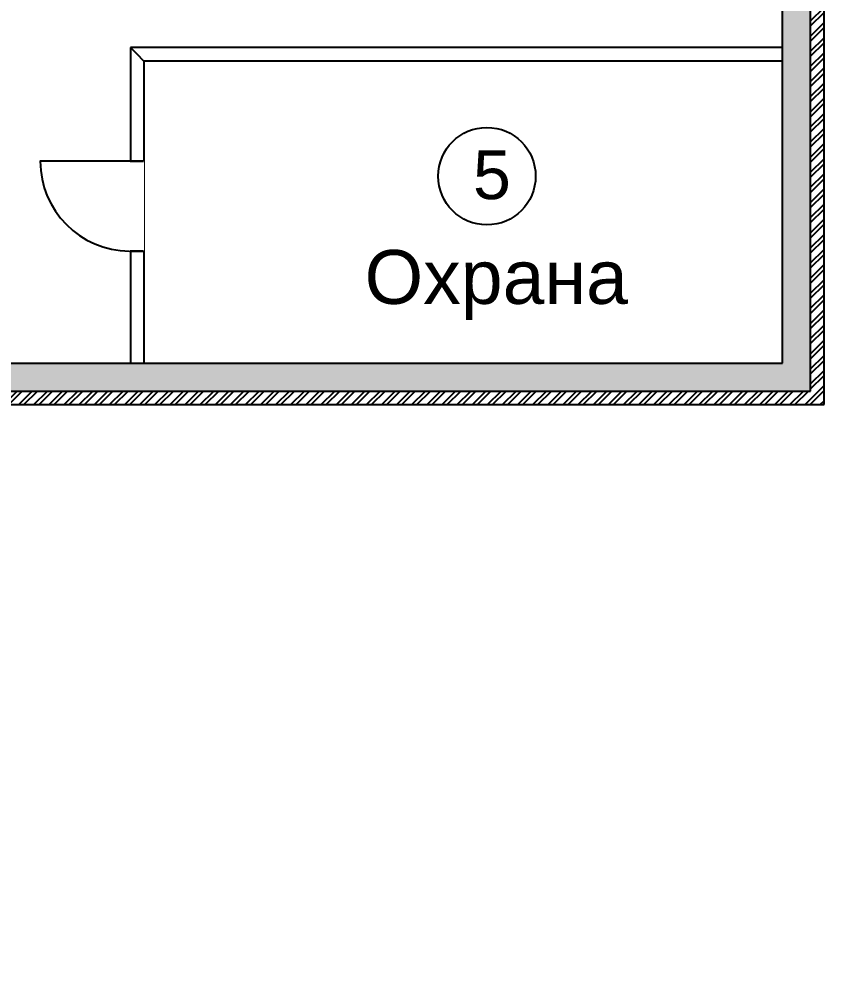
# Model space of a CAD drawing. Header units: millimetres. Extents: x 10193 to 57833, y 9963 to 44360.
# Drawn here: x 50660 to 57833, y 9963 to 18398 of the extents above; entities that cross this region are included whole.
import ezdxf

# ---------------------------------------------------------------- set-up
doc = ezdxf.new("R2010")
doc.units = ezdxf.units.MM
doc.set_wipeout_variables(frame=1)
doc.layers.add('_Маскировка', color=7, linetype='Continuous', lineweight=0, true_color=0xffffff)
doc.layers.add('_Стены', color=7, linetype='Continuous', lineweight=30)
for name, color, linetype in [('door', 7, 'Continuous'), ('Перегородки', 7, 'Continuous'), ('Стены', 7, 'Continuous')]:
    doc.layers.add(name, color=color, linetype=linetype)
doc.styles.get("Standard").update_dxf_attribs({"font": 'arial.ttf'})

# ---------------------------------------------------------------- blocks, each defined once
blk = doc.blocks.new('*U85')
at = {"color": 7, "linetype": 'ByBlock', "true_color": 0xffffff}
blk.add_wipeout([(-800, -125), (0, -125), (0, 5), (-800, 5)], dxfattribs=at).dxf.layer = '_Маскировка'
at = {"linetype": 'ByBlock'}
for p, q in [((-800, 0), (-800, -120)), ((0, 0), (0, -120))]:
    blk.add_line(p, q, dxfattribs=at)
at = {"layer": 'door'}
blk.add_lwpolyline([(0, 0), (0, 800, 0.412238), (-800, 5.3, 1.462159)], format="xyb", dxfattribs=at)

msp = doc.modelspace()

# ---------------------------------------------------------------- hatches: boundary and pattern name
at = {"layer": 'Стены'}
h = msp.add_hatch(dxfattribs=at)
h.set_pattern_fill('ANSI32', color=256, scale=10)
h.paths.add_polyline_path([(57833.4, 42702.7), (10593.4, 42702.7), (10593.4, 9962.7), (26833.4, 9962.7), (26833.4, 14962.7), (57833.4, 14962.7)])
h.paths.add_polyline_path([(10713.4, 42582.7), (57713.4, 42582.7), (57713.4, 15082.7), (26713.4, 15082.7), (26713.4, 10082.7), (10713.4, 10082.7)], flags=16)
h.paths.add_polyline_path([(10963.4, 42332.7), (57463.4, 42332.7), (57463.4, 15332.7), (26463.4, 15332.7), (26463.4, 10332.7), (10963.4, 10332.7)], flags=0)
h.paths.add_polyline_path([(57463.4, 42332.7), (10963.4, 42332.7), (10963.4, 10332.7), (26463.4, 10332.7), (26463.4, 15332.7), (57463.4, 15332.7)], flags=0)
h = msp.add_hatch(dxfattribs=at)
h.set_pattern_fill('ANSI36', color=256, scale=10)
h.paths.add_polyline_path([(57713.4, 42582.7), (10713.4, 42582.7), (10713.4, 10082.7), (26713.4, 10082.7), (26713.4, 15082.7), (57713.4, 15082.7)])
h.paths.add_polyline_path([(10963.4, 42332.7), (57463.4, 42332.7), (57463.4, 15332.7), (26463.4, 15332.7), (26463.4, 10332.7), (10963.4, 10332.7)], flags=16)

# ---------------------------------------------------------------- linework, layer by layer
at = {"layer": 'Перегородки'}
msp.add_circle((54829.5, 16997.6), 434.1, dxfattribs=at)
at = {"layer": 'Стены'}
for p, q in [((57833.4, 14962.7), (57833.4, 42702.7)), ((57713.4, 15082.7), (57713.4, 42582.7)), ((57463.4, 15332.7), (57463.4, 42332.7)), ((57460, 18142.7), (51653.4, 18142.7)), ((51653.4, 18142.7), (51653.4, 15332.7)), ((51653.4, 18142.7), (51713.4, 18082.7)), ((51773.4, 18022.7), (51713.4, 18082.7)), ((57460, 18022.7), (51773.4, 18022.7)), ((51773.4, 18022.7), (51773.4, 15332.7)), ((26463.4, 15332.7), (57463.4, 15332.7)), ((26713.4, 15082.7), (57713.4, 15082.7)), ((26833.4, 14962.7), (57833.4, 14962.7))]:
    msp.add_line(p, q, dxfattribs=at)

# ---------------------------------------------------------------- texts
at = {"layer": 'Перегородки', "attachment_point": 1}
for s, width, gutter_width, insert, char_height in [('5', 434.149, 7.75, (54705.4, 17227.1), 434.1), ('Охрана', 2500, 12.5, (53740, 16340), 480)]:
    msp.add_mtext_dynamic_manual_height_columns(s, width=width, gutter_width=gutter_width, heights=[0], dxfattribs=dict(at, insert=insert, char_height=char_height))

# ---------------------------------------------------------------- next in the draw order: block references
at = {"layer": '_Стены', "color": 0, "linetype": 'ByBlock', "lineweight": -2, "rotation": 90}
msp.add_blockref('*U85', (51650, 17130), dxfattribs=at)

doc.saveas('drawing.dxf')
